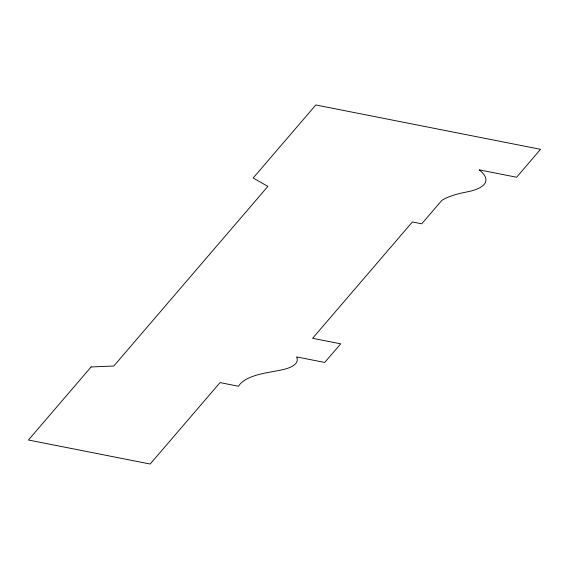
<?xml version="1.0" encoding="UTF-8"?>
<svg xmlns="http://www.w3.org/2000/svg" width="569" height="569" viewBox="0 0 569 569"><rect width="100%" height="100%" fill="white"/><g stroke="black" fill="none" stroke-linecap="round" stroke-linejoin="round"><path stroke-width="0.85" d="M91.097 366.962L28.45 440.008L150.18 464.034L220.025 382.596L238.603 386.266A123.807 33.713 8.5 0 1 266.705 372.738L280.161 370.206A72.391 19.709 8.5 0 0 296.634 356.912L324.721 362.453L340.689 343.84L312.594 338.299L412.376 221.967L421.736 223.816L441.743 200.487A137.591 37.462 8.5 0 1 466.31 192.066A83.636 22.774 8.5 0 0 479.148 169.854L516.602 177.244L540.55 149.327L315.809 104.966L253.162 178.012L267.899 186.362L113.821 366.002L91.097 366.962"/></g></svg>
